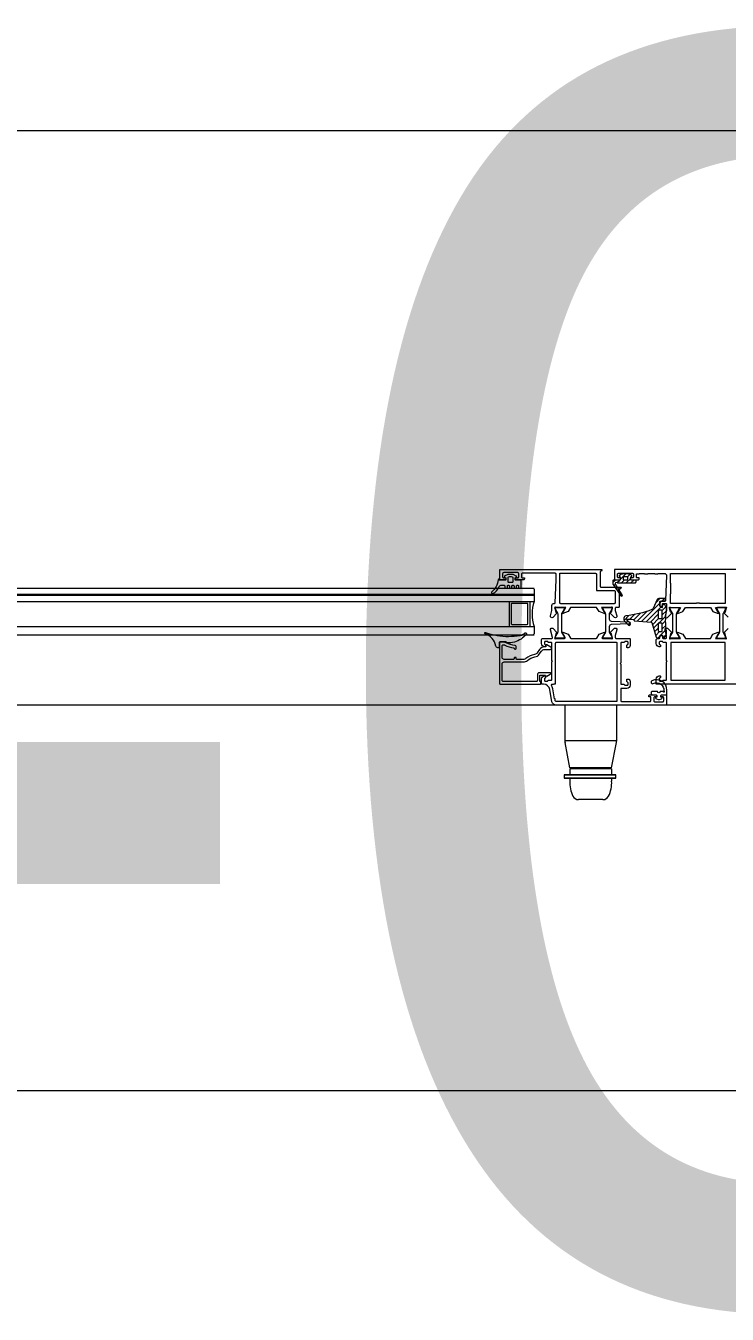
# Model space of a CAD drawing. Extents: x -9058 to 11890, y 0 to 4205.
# Drawn here: x 9192.8 to 9226.5, y 3751.1 to 3812.9 of the extents above; entities that cross this region are included whole.
import ezdxf
from ezdxf.enums import TextEntityAlignment as Align

# ---------------------------------------------------------------- set-up
doc = ezdxf.new("R2010")
doc.units = 0
doc.header["$MEASUREMENT"] = 0
doc.layers.get('0').update_dxf_attribs({"color": 9, "lineweight": 9})
doc.layers.add('M-TEFRIS2-015', color=129, linetype='Continuous', lineweight=9)
doc.layers.add('M-TEFRIS2-015 @ 20', color=129, linetype='Continuous', lineweight=9)
doc.styles.add('Arial', font='arial.ttf', dxfattribs={"height": 2.5})
doc.styles.add('MuuM_TEXT-STANDART', font='ARIALN.TTF')

# ---------------------------------------------------------------- blocks, each defined once
blk = doc.blocks.new('0a_roomno2')
at = {"style": 'Arial'}
blk.add_attdef('ODANO', (0, 1.505), '', height=3, dxfattribs=at)
blk.add_attdef('MEKANADI', text='', height=3, dxfattribs=at).set_placement((0.525, -4.75), align=Align.BOTTOM_LEFT)
at = {"style": 'MuuM_TEXT-STANDART', "width": 0.6}
for tag, p in [('YER01', (15, -7)), ('TAVAN01', (20.625, -7)), ('DUVAR01', (26.25, -7)), ('YER02', (15, -10.375)), ('TAVAN02', (20.625, -10.375)), ('DUVAR02', (26.25, -10.375)), ('YER03', (15, -13.75)), ('TAVAN03', (20.625, -13.75)), ('DUVAR03', (26.25, -13.75))]:
    blk.add_attdef(tag, text='', height=2.25, dxfattribs=at).set_placement(p, align=Align.MIDDLE_CENTER)
at = {"style": 'MuuM_TEXT-STANDART'}
blk.add_attdef('M2', text='', height=2.25, dxfattribs=at).set_placement((1.3231, -7.8046), align=Align.MIDDLE_LEFT)
at = {"style": 'MuuM_TEXT-STANDART', "width": 0.6}
blk.add_attdef('TEMIZTAVANYUKSEKLIGI', text='', height=2.25, dxfattribs=at).set_placement((2.7, -13.1619), align=Align.MIDDLE_LEFT)
blk = doc.blocks.new('*U644')
at = {"layer": 'M-TEFRIS2-015 @ 20'}
ref = blk.add_blockref('0a_roomno2', (8851.925, 3716.9), dxfattribs=dict(at, xscale=20, yscale=20, zscale=20))
ref.add_attrib('ODANO', ' PRS-1K-06', (8851.925, 3752), dxfattribs={"layer": '0', "height": 60, "style": 'Arial'})

msp = doc.modelspace()

# ---------------------------------------------------------------- hatches: boundary and pattern name
at = {"layer": 'M-TEFRIS2-015'}
h = msp.add_hatch(dxfattribs=at)
h.set_pattern_fill('ANSI31', color=256, scale=0.05, angle=450, style=0)
h.set_pattern_definition([(225, (9040.39321, 3917.70285), (-0.1122532, 0.1122532), [])])
edge = h.paths.add_edge_path(flags=16)
edge.add_arc((9221.678, 3786.36), 0.025, 270, 360)
edge.add_line((9221.703, 3786.36), (9221.703, 3786.46))
edge.add_arc((9221.678, 3786.46), 0.025, 0, 90)
edge.add_line((9221.678, 3786.485), (9221.498, 3786.485))
edge.add_arc((9221.498, 3786.46), 0.025, 90, 180)
edge.add_line((9221.473, 3786.46), (9221.473, 3786.36))
edge.add_arc((9221.498, 3786.36), 0.025, 180, 270)
edge.add_line((9221.498, 3786.335), (9221.678, 3786.335))
edge = h.paths.add_edge_path()
edge.add_arc((9221.873, 3786.365), 0.035, 180, 270, ccw=False)
edge.add_line((9221.838, 3786.365), (9221.838, 3786.445))
edge.add_arc((9221.853, 3786.445), 0.015, 137.83076, 180, ccw=False)
edge.add_line((9221.841, 3786.455), (9221.881, 3786.497))
edge.add_arc((9221.853, 3786.525), 0.04, 316.38691, 422.9563)
edge.add_line((9221.871, 3786.561), (9221.782, 3786.606))
edge.add_arc((9221.703, 3786.45), 0.175, 62.9563, 90)
edge.add_line((9221.703, 3786.625), (9221.473, 3786.625))
edge.add_arc((9221.473, 3786.45), 0.175, 90, 117.0437)
edge.add_line((9221.393, 3786.606), (9221.304, 3786.561))
edge.add_arc((9221.323, 3786.525), 0.04, 117.0437, 223.61309)
edge.add_line((9221.294, 3786.497), (9221.334, 3786.455))
edge.add_arc((9221.323, 3786.445), 0.015, 0, 42.16924, ccw=False)
edge.add_line((9221.338, 3786.445), (9221.338, 3786.365))
edge.add_arc((9221.303, 3786.365), 0.035, 270, 360, ccw=False)
edge.add_line((9221.303, 3786.33), (9221.023, 3786.33))
edge.add_arc((9221.023, 3786.29), 0.04, 90, 180)
edge.add_line((9220.983, 3786.29), (9220.983, 3786.145))
edge.add_arc((9221.033, 3786.145), 0.05, 180, 220.03479)
edge.add_line((9220.994, 3786.113), (9221.367, 3785.579))
edge.add_arc((9221.398, 3785.605), 0.04, 220.03479, 393.00426)
edge.add_line((9221.431, 3785.627), (9221.113, 3786.132))
edge.add_arc((9221.163, 3786.165), 0.06, 33.85445, 213.00426, ccw=False)
edge.add_line((9221.213, 3786.198), (9222.053, 3786.198))
edge.add_arc((9222.053, 3786.238), 0.04, 270, 360)
edge.add_line((9222.093, 3786.238), (9222.093, 3786.29))
edge.add_arc((9222.053, 3786.29), 0.04, 360, 450)
edge.add_line((9222.053, 3786.33), (9221.873, 3786.33))
h = msp.add_hatch(dxfattribs=at)
h.set_pattern_fill('ANSI31', color=256, scale=0.05, style=0)
h.set_pattern_definition([(225, (9222.85304, 3535.18889), (0.1122532, -0.1122532), [])])
h.paths.add_polyline_path([(9221.729, 3784.177), (9221.541, 3784.359, -0.203536), (9221.51, 3784.431), (9221.51, 3784.511, -0.380587), (9221.599, 3784.61, 0.061836), (9222.856, 3784.917, 0.189764), (9222.91, 3784.966), (9223.101, 3785.395, -0.285747), (9223.19, 3785.451), (9223.48, 3785.451, -0.414214), (9223.5, 3785.431), (9223.5, 3785.341, -0.414214), (9223.48, 3785.321), (9223.265, 3785.321, 0.414214), (9223.23, 3785.286), (9223.23, 3785.096, 0.414214), (9223.255, 3785.071), (9223.335, 3785.071, 0.414214), (9223.36, 3785.096), (9223.36, 3785.131, -0.414214), (9223.39, 3785.161), (9223.457, 3785.161, -0.296563), (9223.475, 3785.149), (9223.535, 3785.014, -0.104779), (9223.55, 3784.941), (9223.55, 3784.861, 0.081633), (9223.55, 3783.881), (9223.55, 3783.801, -0.104779), (9223.535, 3783.728), (9223.475, 3783.592, -0.296563), (9223.457, 3783.581), (9223.39, 3783.581, -0.414214), (9223.36, 3783.611), (9223.36, 3783.646, 0.414214), (9223.335, 3783.671), (9223.255, 3783.671, 0.414214), (9223.23, 3783.646), (9223.23, 3783.586, -0.414214), (9223.205, 3783.561), (9223.11, 3783.561, -0.328426), (9223.063, 3783.596), (9222.844, 3784.298, 0.309555), (9222.822, 3784.315), (9222.019, 3784.371, -0.394287), (9222, 3784.391, 0.364538), (9221.959, 3784.44, 0.068684), (9221.658, 3784.45, 0.950368), (9221.66, 3784.411, -0.000002), (9221.66, 3784.411), (9221.812, 3784.264, -0.999219)])
h.paths.add_polyline_path([(9223.16, 3784.511), (9223.16, 3784.851, -0.414214), (9223.19, 3784.881), (9223.32, 3784.881, -0.414214), (9223.35, 3784.851), (9223.35, 3784.511, -0.414214), (9223.32, 3784.481), (9223.19, 3784.481, -0.414214)], flags=16)
h.paths.add_polyline_path([(9223.19, 3784.261), (9223.32, 3784.261, -0.414214), (9223.35, 3784.231), (9223.35, 3783.891, -0.414214), (9223.32, 3783.861), (9223.19, 3783.861, -0.414214), (9223.16, 3783.891), (9223.16, 3784.231, -0.414214)], flags=16)

# ---------------------------------------------------------------- linework, layer by layer
for p, q in [((9169.063, 3785.648), (9217.208, 3785.648)), ((9169.112, 3785.948), (9217.208, 3785.948)), ((9214.433, 3785.947), (9217.158, 3785.947)), ((9214.433, 3785.647), (9217.208, 3785.647)), ((9217.208, 3785.897), (9217.158, 3785.947)), ((9217.208, 3785.897), (9217.208, 3785.309)), ((9169.063, 3785.61), (9217.208, 3785.61)), ((9169.08, 3785.31), (9217.208, 3785.31)), ((9214.433, 3785.609), (9217.208, 3785.609)), ((9214.433, 3785.309), (9217.208, 3785.309)), ((9216.008, 3785.309), (9216.008, 3784.109)), ((9217.008, 3785.309), (9217.008, 3784.109)), ((9169.08, 3784.11), (9217.208, 3784.11)), ((9214.433, 3784.109), (9217.208, 3784.109)), ((9217.208, 3784.109), (9217.208, 3783.759)), ((9169.08, 3783.71), (9217.208, 3783.71)), ((9214.433, 3783.709), (9216.702, 3783.709)), ((9214.433, 3783.709), (9217.158, 3783.709)), ((9217.208, 3783.759), (9217.158, 3783.709)), ((9281.881, 3780.338), (9163.123, 3780.338)), ((9218.671, 3780.337), (9218.671, 3778.722)), ((9221.171, 3778.722), (9221.171, 3780.337)), ((9218.676, 3778.637), (9221.167, 3778.637)), ((9218.921, 3777.337), (9218.688, 3778.552)), ((9220.921, 3777.337), (9221.155, 3778.552)), ((9220.921, 3777.337), (9218.921, 3777.337)), ((9218.921, 3777.288), (9218.921, 3776.992)), ((9220.921, 3777.288), (9218.921, 3777.288)), ((9218.921, 3777.288, 0), (9218.921, 3776.992, 0)), ((9220.921, 3777.288, 0), (9218.921, 3777.288, 0)), ((9220.921, 3777.288), (9220.921, 3776.992)), ((9220.921, 3777.288, 0), (9220.921, 3776.992, 0)), ((9218.65, 3776.992), (9221.128, 3776.992)), ((9218.65, 3776.992, 0), (9221.128, 3776.992, 0)), ((9221.128, 3776.842), (9218.65, 3776.842)), ((9221.128, 3776.842, 0), (9218.65, 3776.842, 0)), ((9218.921, 3776.842), (9218.921, 3776.699)), ((9218.921, 3776.842, 0), (9218.921, 3776.699, 0)), ((9220.921, 3776.842), (9220.921, 3776.699)), ((9220.921, 3776.842, 0), (9220.921, 3776.699, 0)), ((9220.507, 3775.811, 0), (9219.335, 3775.811, 0))]:
    msp.add_line(p, q, dxfattribs=at)
for points in [[(9155.058, 3807.873), (9295.058, 3807.873)], [(9157.058, 3763.873), (9157.058, 3761.873), (9293.058, 3761.873), (9293.058, 3763.873)]]:
    msp.add_lwpolyline(points, dxfattribs=at)
for points in [[(9215.476, 3786.346, -0.220745), (9215.167, 3785.753, 0.651907), (9215.223, 3785.684, 0.176952), (9215.514, 3785.999, -0.281357), (9215.658, 3786.087), (9215.738, 3786.087), (9215.752, 3786.087), (9215.759, 3786.087), (9215.767, 3786.085), (9215.774, 3786.082), (9215.781, 3786.078), (9215.787, 3786.073), (9215.793, 3786.066), (9215.797, 3786.059), (9215.8, 3786.052), (9215.802, 3786.037), (9215.802, 3785.961), (9215.802, 3785.958), (9215.803, 3785.956), (9215.804, 3785.953), (9215.806, 3785.95), (9215.808, 3785.947), (9215.811, 3785.945), (9215.813, 3785.943), (9215.816, 3785.942), (9215.822, 3785.941), (9215.902, 3785.941), (9215.905, 3785.942), (9215.908, 3785.942), (9215.911, 3785.943), (9215.914, 3785.945), (9215.916, 3785.947), (9215.918, 3785.95), (9215.92, 3785.953), (9215.921, 3785.956), (9215.922, 3785.961), (9215.922, 3786.037), (9215.923, 3786.044), (9215.924, 3786.052), (9215.927, 3786.059), (9215.931, 3786.066), (9215.937, 3786.073), (9215.943, 3786.078), (9215.95, 3786.082), (9215.957, 3786.085), (9215.972, 3786.087), (9215.979, 3786.087), (9215.987, 3786.085), (9215.994, 3786.082), (9216.001, 3786.078), (9216.007, 3786.073), (9216.013, 3786.066), (9216.017, 3786.059), (9216.02, 3786.052), (9216.022, 3786.037), (9216.022, 3785.961), (9216.022, 3785.958), (9216.023, 3785.956), (9216.024, 3785.953), (9216.026, 3785.95), (9216.028, 3785.947), (9216.031, 3785.945), (9216.033, 3785.943), (9216.036, 3785.942), (9216.042, 3785.941), (9216.122, 3785.941), (9216.125, 3785.942), (9216.128, 3785.942), (9216.131, 3785.943), (9216.134, 3785.945), (9216.136, 3785.947), (9216.138, 3785.95), (9216.14, 3785.953), (9216.141, 3785.956), (9216.142, 3785.961), (9216.142, 3786.037), (9216.143, 3786.044), (9216.144, 3786.052), (9216.147, 3786.059), (9216.151, 3786.066), (9216.157, 3786.073), (9216.163, 3786.078), (9216.17, 3786.082), (9216.177, 3786.085), (9216.192, 3786.087), (9216.199, 3786.087), (9216.207, 3786.085), (9216.214, 3786.082), (9216.221, 3786.078), (9216.227, 3786.073), (9216.233, 3786.066), (9216.237, 3786.059), (9216.24, 3786.052), (9216.242, 3786.037), (9216.242, 3785.961), (9216.242, 3785.958), (9216.243, 3785.956), (9216.244, 3785.953), (9216.246, 3785.95), (9216.248, 3785.947), (9216.251, 3785.945), (9216.253, 3785.943), (9216.256, 3785.942), (9216.262, 3785.941), (9216.342, 3785.941), (9216.345, 3785.942), (9216.348, 3785.942), (9216.351, 3785.943), (9216.354, 3785.945), (9216.356, 3785.947), (9216.358, 3785.95), (9216.36, 3785.953), (9216.361, 3785.956), (9216.362, 3785.961), (9216.362, 3786.037), (9216.363, 3786.044), (9216.364, 3786.052), (9216.367, 3786.059), (9216.371, 3786.066), (9216.377, 3786.073), (9216.383, 3786.078), (9216.39, 3786.082), (9216.397, 3786.085), (9216.412, 3786.087), (9216.419, 3786.087), (9216.427, 3786.085), (9216.434, 3786.082), (9216.441, 3786.078), (9216.447, 3786.073), (9216.453, 3786.066), (9216.457, 3786.059), (9216.46, 3786.052), (9216.462, 3786.037), (9216.462, 3785.961), (9216.462, 3785.958), (9216.463, 3785.956), (9216.464, 3785.953), (9216.466, 3785.95), (9216.468, 3785.947), (9216.47, 3785.945), (9216.473, 3785.943), (9216.476, 3785.942), (9216.482, 3785.941), (9216.562, 3785.941), (9216.565, 3785.942), (9216.568, 3785.942), (9216.571, 3785.943), (9216.574, 3785.945), (9216.576, 3785.947), (9216.578, 3785.95), (9216.58, 3785.953), (9216.581, 3785.955), (9216.582, 3785.961), (9216.582, 3786.299, 0.414214), (9216.552, 3786.329), (9216.321, 3786.329, -0.414214), (9216.291, 3786.359), (9216.291, 3786.424, -0.291535), (9216.303, 3786.442), (9216.351, 3786.463, 0.613042), (9216.353, 3786.525), (9216.234, 3786.588, 0.127095), (9216.171, 3786.604), (9215.971, 3786.604, 0.127095), (9215.908, 3786.588), (9215.8, 3786.531, 0.585233), (9215.799, 3786.461), (9215.847, 3786.437, -0.167811), (9215.851, 3786.424), (9215.851, 3786.359, -0.414214), (9215.821, 3786.329), (9215.526, 3786.329), (9215.526, 3786.393, 0.394677), (9215.476, 3786.346)], [(9218.178, 3785.215, 0.459137), (9218.214, 3785.243), (9218.268, 3786.337), (9218.268, 3786.607, 0.414214), (9218.218, 3786.657), (9216.638, 3786.657, 0.414214), (9216.608, 3786.627), (9216.608, 3786.467, 0.414214), (9216.638, 3786.437), (9216.738, 3786.437), (9216.738, 3786.387, -0.414214), (9216.688, 3786.337), (9216.378, 3786.337, -0.414214), (9216.308, 3786.407), (9216.308, 3786.427, -0.414214), (9216.318, 3786.437), (9216.418, 3786.437, 0.414214), (9216.468, 3786.487), (9216.468, 3786.637, 0.414214), (9216.418, 3786.687), (9215.748, 3786.687, 0.414214), (9215.698, 3786.637), (9215.698, 3786.487, 0.414214), (9215.748, 3786.437), (9215.848, 3786.437, -0.414214), (9215.858, 3786.427), (9215.858, 3786.407, -0.414214), (9215.788, 3786.337), (9215.568, 3786.337, -0.414214), (9215.558, 3786.347), (9215.558, 3786.827, -0.414214), (9215.568, 3786.837), (9220.433, 3786.837, -0.535184), (9220.456, 3786.802), (9220.438, 3786.759), (9220.408, 3786.759, 0.414214), (9220.378, 3786.729), (9220.378, 3786.017, 0.414214), (9220.408, 3785.987), (9221.353, 3785.987, -0.535184), (9221.376, 3785.952), (9221.366, 3785.927, -0.302776), (9221.338, 3785.909), (9221.308, 3785.909, 0.414214), (9221.278, 3785.879), (9221.278, 3785.047, -0.414214), (9221.248, 3785.017), (9221.129, 3785.017, 0.414214), (9221.099, 3784.987), (9221.099, 3784.871), (9221.169, 3784.61, -0.700084), (9221.061, 3784.535), (9221.043, 3784.548), (9220.872, 3784.721, -0.607471), (9220.888, 3784.781, 0.283637), (9220.911, 3784.802), (9220.96, 3784.986, 1.229391), (9220.91, 3785.017), (9220.435, 3785.017), (9220.598, 3784.75, -0.859449), (9220.568, 3784.725), (9220.323, 3784.817), (9220.201, 3785.017), (9218.956, 3785.017), (9218.834, 3784.817), (9218.589, 3784.725, -0.859449), (9218.559, 3784.75), (9218.722, 3785.017), (9218.247, 3785.017, 1.229391), (9218.197, 3784.986), (9218.246, 3784.802, 0.283637), (9218.269, 3784.781, -0.607471), (9218.285, 3784.721), (9218.114, 3784.548), (9218.096, 3784.535, -0.700084), (9217.988, 3784.61), (9218.058, 3784.871), (9218.058, 3785.117, -0.474196), (9218.178, 3785.215)], [(9229.048, 3786.837), (9221.068, 3786.837, 0.414214), (9221.058, 3786.827), (9221.058, 3786.347, 0.414214), (9221.068, 3786.337), (9221.288, 3786.337, 0.414214), (9221.358, 3786.407), (9221.358, 3786.427, 0.414214), (9221.348, 3786.437), (9221.248, 3786.437, -0.414214), (9221.198, 3786.487), (9221.198, 3786.607, -0.414214), (9221.248, 3786.657), (9221.918, 3786.657, -0.414214), (9221.968, 3786.607), (9221.968, 3786.487, -0.414214), (9221.918, 3786.437), (9221.818, 3786.437, 0.414214), (9221.808, 3786.427), (9221.808, 3786.407, 0.414214), (9221.878, 3786.337), (9222.188, 3786.337, 0.414214), (9222.238, 3786.387), (9222.238, 3786.437), (9222.138, 3786.437, -0.414214), (9222.108, 3786.467), (9222.108, 3786.637), (9222.238, 3786.637), (9222.238, 3786.647), (9222.505, 3786.647), (9222.505, 3786.637), (9222.655, 3786.637), (9222.655, 3786.647), (9222.985, 3786.647), (9222.985, 3786.637), (9223.135, 3786.637), (9223.135, 3786.647), (9223.454, 3786.647, -0.425337), (9223.554, 3786.543), (9223.509, 3785.355, -0.403083), (9223.479, 3785.327), (9223.358, 3785.327, 0.414214), (9223.238, 3785.207), (9223.238, 3785.117, 0.414214), (9223.338, 3785.017), (9223.348, 3785.017, 0.414214), (9223.358, 3785.027), (9223.358, 3785.177, -0.414214), (9223.388, 3785.207), (9223.528, 3785.207, -0.414214), (9223.558, 3785.177), (9223.558, 3784.871), (9223.488, 3784.61, 0.700084), (9223.596, 3784.535), (9223.614, 3784.548), (9223.785, 3784.721, 0.607471), (9223.769, 3784.781, -0.283637), (9223.746, 3784.802), (9223.697, 3784.986, -1.229391), (9223.747, 3785.017), (9224.222, 3785.017), (9224.059, 3784.75, 0.859449), (9224.089, 3784.725), (9224.334, 3784.817), (9224.456, 3785.017), (9225.66, 3785.017), (9225.781, 3784.817), (9226.026, 3784.725, 0.859449), (9226.056, 3784.75), (9225.894, 3785.017), (9226.368, 3785.017, -1.229391), (9226.418, 3784.986), (9226.369, 3784.802, -0.283637), (9226.347, 3784.781, 0.607471), (9226.331, 3784.721), (9226.502, 3784.548)], [(9223.55, 3783.881, -0.081633), (9223.55, 3784.861), (9223.55, 3784.941, 0.104779), (9223.535, 3785.014), (9223.475, 3785.149, 0.296563), (9223.457, 3785.161), (9223.39, 3785.161, 0.414214), (9223.36, 3785.131), (9223.36, 3785.096, -0.414214), (9223.335, 3785.071), (9223.255, 3785.071, -0.414214), (9223.23, 3785.096), (9223.23, 3785.286, -0.414214), (9223.265, 3785.321), (9223.48, 3785.321, 0.414214), (9223.5, 3785.341), (9223.5, 3785.431, 0.414214), (9223.48, 3785.451), (9223.19, 3785.451, 0.285747), (9223.101, 3785.395), (9222.91, 3784.966, -0.189764), (9222.856, 3784.917, -0.061836), (9221.599, 3784.61, 0.380587), (9221.51, 3784.511), (9221.51, 3784.431, 0.203536), (9221.541, 3784.359), (9221.729, 3784.177, 0.999219), (9221.812, 3784.264), (9221.66, 3784.411, -0.950364), (9221.658, 3784.45, -0.068684), (9221.959, 3784.44, -0.364538), (9222, 3784.391, 0.394287), (9222.019, 3784.371), (9222.822, 3784.315, -0.309555), (9222.844, 3784.298), (9223.063, 3783.596, 0.328426), (9223.11, 3783.561), (9223.205, 3783.561, 0.414214), (9223.23, 3783.586), (9223.23, 3783.646, -0.414214), (9223.255, 3783.671), (9223.335, 3783.671, -0.414214), (9223.36, 3783.646), (9223.36, 3783.611, 0.414214), (9223.39, 3783.581), (9223.457, 3783.581, 0.296563), (9223.475, 3783.592), (9223.535, 3783.728, 0.104779), (9223.55, 3783.801), (9223.55, 3783.881)], [(9227.048, 3781.337), (9223.068, 3781.337, -0.414214), (9223.058, 3781.347), (9223.058, 3781.587, -0.414214), (9223.208, 3781.737), (9223.248, 3781.737, -0.414214), (9223.258, 3781.727), (9223.258, 3781.666, -0.366034), (9223.233, 3781.636, 0.365977), (9223.208, 3781.607), (9223.208, 3781.517, 0.414214), (9223.238, 3781.487), (9223.348, 3781.487, 0.365977), (9223.377, 3781.512, -0.365977), (9223.407, 3781.537), (9223.528, 3781.537, 0.414214), (9223.558, 3781.567), (9223.558, 3782.407), (9223.588, 3782.437), (9223.558, 3782.467), (9223.558, 3783.307, 0.414214), (9223.528, 3783.337), (9223.407, 3783.337, -0.365977), (9223.377, 3783.362, 0.365977), (9223.348, 3783.387), (9223.238, 3783.387, 0.414214), (9223.208, 3783.357), (9223.208, 3783.267, 0.365977), (9223.233, 3783.237, -0.366034), (9223.258, 3783.207), (9223.258, 3783.147, -0.414214), (9223.248, 3783.137), (9223.208, 3783.137, -0.414214), (9223.058, 3783.287), (9223.058, 3783.457, -0.414214), (9223.138, 3783.537), (9223.208, 3783.537, 0.414214), (9223.238, 3783.567), (9223.238, 3783.587, -0.414214), (9223.338, 3783.687), (9223.348, 3783.687, -0.414214), (9223.358, 3783.677), (9223.358, 3783.567, 0.414214), (9223.388, 3783.537), (9223.528, 3783.537, 0.414214), (9223.558, 3783.567), (9223.558, 3783.682), (9223.488, 3783.943, -0.700084), (9223.596, 3784.018), (9223.614, 3784.006), (9223.785, 3783.833, -0.607471), (9223.769, 3783.773, 0.283637), (9223.746, 3783.751), (9223.697, 3783.567, 1.229391), (9223.747, 3783.537), (9224.222, 3783.537), (9224.06, 3783.801, -0.713664), (9224.084, 3783.83), (9224.334, 3783.736), (9224.456, 3783.537), (9225.66, 3783.537), (9225.781, 3783.736), (9226.031, 3783.83, -0.713664), (9226.055, 3783.801), (9225.894, 3783.537), (9226.368, 3783.537, 1.229391), (9226.418, 3783.567), (9226.369, 3783.751, 0.283637), (9226.347, 3783.773, -0.607471), (9226.331, 3783.833), (9226.502, 3784.006)]]:
    msp.add_lwpolyline(points, format="xyb", dxfattribs=at)
for points in [[(9215.965, 3786.471, 0.359904), (9215.941, 3786.441), (9215.941, 3786.265, 0.414214), (9215.971, 3786.235), (9216.171, 3786.235, 0.414214), (9216.201, 3786.265), (9216.201, 3786.441, 0.359904), (9216.177, 3786.471, 0.094739)], [(9220.208, 3785.837), (9221.048, 3785.837, -0.414214), (9221.098, 3785.787), (9221.098, 3785.247, -0.414214), (9221.048, 3785.197), (9218.488, 3785.197, -0.414214), (9218.438, 3785.247), (9218.438, 3786.657), (9220.148, 3786.657, -0.414214), (9220.198, 3786.607), (9220.198, 3785.847, 0.414214)], [(9221.873, 3786.33, -0.414214), (9221.838, 3786.365), (9221.838, 3786.445, -0.186103), (9221.841, 3786.455), (9221.881, 3786.497, 0.501687), (9221.871, 3786.561), (9221.782, 3786.606, 0.118551), (9221.703, 3786.625), (9221.473, 3786.625, 0.118551), (9221.393, 3786.606), (9221.304, 3786.561, 0.501687), (9221.294, 3786.497), (9221.334, 3786.455, -0.186103), (9221.338, 3786.445), (9221.338, 3786.365, -0.414214), (9221.303, 3786.33), (9221.023, 3786.33, 0.414214), (9220.983, 3786.29), (9220.983, 3786.145, 0.176484), (9220.994, 3786.113), (9221.367, 3785.579, 0.940455), (9221.431, 3785.627), (9221.113, 3786.132, -0.992608), (9221.213, 3786.198), (9222.053, 3786.198, 0.414214), (9222.093, 3786.238), (9222.093, 3786.29, 0.414214), (9222.053, 3786.33)], [(9221.678, 3786.335, 0.414214), (9221.703, 3786.36), (9221.703, 3786.46, 0.414214), (9221.678, 3786.485), (9221.498, 3786.485, 0.414214), (9221.473, 3786.46), (9221.473, 3786.36, 0.414214), (9221.498, 3786.335)], [(9216.908, 3785.179, 0.414214), (9216.878, 3785.209), (9216.138, 3785.209, 0.414214), (9216.108, 3785.179), (9216.108, 3784.239, 0.414214), (9216.138, 3784.209), (9216.878, 3784.209, 0.414214), (9216.908, 3784.239)], [(9218.338, 3784.751), (9218.23, 3784.938, -0.131652), (9218.226, 3784.953), (9218.226, 3784.978, -0.414214), (9218.256, 3785.008), (9218.616, 3785.008, -0.414214), (9218.646, 3784.978), (9218.646, 3784.953, -0.131652), (9218.642, 3784.938), (9218.535, 3784.751, 0.131652), (9218.521, 3784.701), (9218.521, 3783.855, 0.131652), (9218.535, 3783.805), (9218.642, 3783.619, -0.131652), (9218.646, 3783.604), (9218.646, 3783.578, -0.414214), (9218.616, 3783.548), (9218.256, 3783.548, -0.414214), (9218.226, 3783.578), (9218.226, 3783.604, -0.131652), (9218.23, 3783.619), (9218.338, 3783.805, 0.131652), (9218.351, 3783.855), (9218.351, 3784.701, 0.131652)], [(9220.904, 3784.196, 0.403142), (9220.808, 3784.096), (9220.808, 3783.855, 0.131652), (9220.821, 3783.805), (9220.929, 3783.619, -0.131652), (9220.933, 3783.604), (9220.933, 3783.578, -0.414214), (9220.903, 3783.548), (9220.543, 3783.548, -0.414214), (9220.513, 3783.578), (9220.513, 3783.604, -0.131652), (9220.517, 3783.619), (9220.624, 3783.805, 0.131652), (9220.638, 3783.855), (9220.638, 3784.701, 0.131652), (9220.624, 3784.751), (9220.517, 3784.938, -0.131652), (9220.513, 3784.953), (9220.513, 3784.978, -0.414214), (9220.543, 3785.008), (9220.903, 3785.008, -0.414214), (9220.933, 3784.978), (9220.933, 3784.953, -0.131652), (9220.929, 3784.938), (9220.821, 3784.751, 0.131652), (9220.808, 3784.701), (9220.808, 3784.461, 0.403142), (9220.904, 3784.361), (9221.76, 3784.328, -0.962756), (9221.76, 3784.228)], [(9223.16, 3784.512, 0.414214), (9223.19, 3784.482), (9223.32, 3784.482, 0.414214), (9223.35, 3784.512), (9223.35, 3784.852, 0.414214), (9223.32, 3784.882), (9223.19, 3784.882, 0.414214), (9223.16, 3784.852)], [(9224.022, 3783.855, 0.131652), (9224.036, 3783.805), (9224.143, 3783.619, -0.131652), (9224.147, 3783.604), (9224.147, 3783.578, -0.414214), (9224.117, 3783.548), (9223.757, 3783.548, -0.414214), (9223.727, 3783.578), (9223.727, 3783.604, -0.131652), (9223.731, 3783.619), (9223.839, 3783.805, 0.131652), (9223.852, 3783.855), (9223.852, 3784.701, 0.131652), (9223.839, 3784.751), (9223.731, 3784.938, -0.131652), (9223.727, 3784.953), (9223.727, 3784.978, -0.414214), (9223.757, 3785.008), (9224.117, 3785.008, -0.414214), (9224.147, 3784.978), (9224.147, 3784.953, -0.131652), (9224.143, 3784.938), (9224.036, 3784.751, 0.131652), (9224.022, 3784.701)], [(9226.093, 3783.855, -0.131652), (9226.08, 3783.805), (9225.972, 3783.619, 0.131652), (9225.968, 3783.604), (9225.968, 3783.578, 0.414214), (9225.998, 3783.548), (9226.358, 3783.548, 0.414214), (9226.388, 3783.578), (9226.388, 3783.604, 0.131652), (9226.384, 3783.619), (9226.277, 3783.805, -0.131652), (9226.263, 3783.855), (9226.263, 3784.701, -0.131652), (9226.277, 3784.751), (9226.384, 3784.938, 0.131652), (9226.388, 3784.953), (9226.388, 3784.978, 0.414214), (9226.358, 3785.008), (9225.998, 3785.008, 0.414214), (9225.968, 3784.978), (9225.968, 3784.953, 0.131652), (9225.972, 3784.938), (9226.08, 3784.751, -0.131652), (9226.093, 3784.701)], [(9215.538, 3783.338), (9215.538, 3783.118, -0.414214), (9215.508, 3783.088), (9215.47, 3783.088, -0.356389), (9215.372, 3783.168, 0.262181), (9214.858, 3783.761, -0.316752), (9214.838, 3783.789, -0.499585), (9214.876, 3783.818, 0.048291), (9215.431, 3783.677, 0.086497), (9216.53, 3783.68, 0.16681), (9216.758, 3783.791, -0.169383), (9216.779, 3783.806), (9216.792, 3783.808, -0.513067), (9216.839, 3783.742, -0.159858), (9216.264, 3783.362, -0.178819), (9215.898, 3783.344), (9215.878, 3783.355, 0.13005), (9215.829, 3783.368), (9215.568, 3783.368, 0.414214)], [(9217.907, 3783.337, -0.365977), (9217.877, 3783.362, 0.365977), (9217.848, 3783.387), (9217.738, 3783.387, 0.414214), (9217.708, 3783.357), (9217.708, 3783.267, 0.365977), (9217.733, 3783.237, -0.366034), (9217.758, 3783.207), (9217.758, 3783.147, -0.414214), (9217.748, 3783.137), (9217.708, 3783.137, -0.414214), (9217.558, 3783.287), (9217.558, 3783.457, -0.414214), (9217.638, 3783.537), (9218.058, 3783.537, 0.493043), (9218.087, 3783.574), (9217.988, 3783.943, -0.700084), (9218.096, 3784.018), (9218.114, 3784.006), (9218.285, 3783.833, -0.607471), (9218.269, 3783.773, 0.283637), (9218.246, 3783.751), (9218.197, 3783.567, 1.229391), (9218.247, 3783.537), (9218.668, 3783.537, 0.585524), (9218.694, 3783.582), (9218.56, 3783.801, -0.713664), (9218.584, 3783.83), (9218.834, 3783.736), (9218.947, 3783.551, 0.261412), (9218.973, 3783.537), (9220.184, 3783.537, 0.261412), (9220.21, 3783.551), (9220.323, 3783.736), (9220.573, 3783.83, -0.713664), (9220.597, 3783.801), (9220.463, 3783.582, 0.585524), (9220.489, 3783.537), (9220.91, 3783.537, 1.229391), (9220.96, 3783.567), (9220.911, 3783.751, 0.283637), (9220.888, 3783.773, -0.607471), (9220.872, 3783.833), (9221.043, 3784.006), (9221.061, 3784.018, -0.700084), (9221.169, 3783.943), (9221.099, 3783.682), (9221.099, 3783.567, 0.414214), (9221.129, 3783.537), (9221.778, 3783.537, -0.414214), (9221.808, 3783.507), (9221.808, 3783.187, -0.414222), (9221.708, 3783.087), (9221.668, 3783.087, -0.414214), (9221.658, 3783.097), (9221.658, 3783.207, -0.366034), (9221.683, 3783.237, 0.365977), (9221.708, 3783.267), (9221.708, 3783.357, 0.414214), (9221.678, 3783.387), (9221.568, 3783.387, 0.365977), (9221.538, 3783.362, -0.365977), (9221.509, 3783.337), (9221.388, 3783.337, 0.414214), (9221.358, 3783.307), (9221.358, 3782.367), (9221.328, 3782.337), (9221.358, 3782.307), (9221.358, 3781.367, 0.414214), (9221.388, 3781.337), (9221.509, 3781.337, -0.365977), (9221.538, 3781.312, 0.365977), (9221.568, 3781.287), (9221.678, 3781.287, 0.414214), (9221.708, 3781.317), (9221.708, 3781.407, 0.365977), (9221.683, 3781.436, -0.366034), (9221.658, 3781.466), (9221.658, 3781.577, -0.414214), (9221.668, 3781.587), (9221.708, 3781.587, -0.414214), (9221.808, 3781.487), (9221.808, 3781.287, -0.414214), (9221.658, 3781.137), (9221.388, 3781.137, 0.414214), (9221.358, 3781.107), (9221.358, 3780.547, 0.414214), (9221.388, 3780.517), (9222.778, 3780.517, 0.414214), (9222.808, 3780.547), (9222.808, 3780.707, 0.414214), (9222.778, 3780.737), (9222.708, 3780.737), (9222.708, 3780.787, -0.414214), (9222.758, 3780.837), (9223.013, 3780.837, -0.414214), (9223.083, 3780.767), (9223.083, 3780.747, -0.414214), (9223.073, 3780.737), (9222.998, 3780.737, 0.414214), (9222.948, 3780.687), (9222.948, 3780.547, 0.414214), (9222.998, 3780.497), (9223.368, 3780.497, 0.414214), (9223.418, 3780.547), (9223.418, 3780.687, 0.414214), (9223.368, 3780.737), (9223.293, 3780.737, -0.414214), (9223.283, 3780.747), (9223.283, 3780.767, -0.414214), (9223.353, 3780.837), (9223.528, 3780.837, -0.414214), (9223.558, 3780.807), (9223.558, 3780.367, -0.414214), (9223.528, 3780.337), (9218.258, 3780.337, -0.363975), (9218.061, 3780.502), (9217.957, 3781.089, 0.36397), (9217.662, 3781.337), (9217.588, 3781.337, -0.414214), (9217.558, 3781.367), (9217.558, 3781.587, -0.414214), (9217.708, 3781.737), (9217.748, 3781.737, -0.414214), (9217.758, 3781.727), (9217.758, 3781.666, -0.366034), (9217.733, 3781.636, 0.365977), (9217.708, 3781.607), (9217.708, 3781.517, 0.414214), (9217.738, 3781.487), (9217.848, 3781.487, 0.365977), (9217.877, 3781.512, -0.365977), (9217.907, 3781.537), (9218.028, 3781.537, 0.414214), (9218.058, 3781.567), (9218.058, 3782.407), (9218.088, 3782.437), (9218.058, 3782.467), (9218.058, 3783.307, 0.414214), (9218.028, 3783.337)], [(9223.16, 3783.892, 0.414214), (9223.19, 3783.862), (9223.32, 3783.862, 0.414214), (9223.35, 3783.892), (9223.35, 3784.232, 0.414214), (9223.32, 3784.262), (9223.19, 3784.262, 0.414214), (9223.16, 3784.232)], [(9216.351, 3782.557), (9216.351, 3782.597, 0.414214), (9216.321, 3782.627), (9216.281, 3782.627, 0.414214), (9216.251, 3782.597), (9216.251, 3782.577, -0.414214), (9216.201, 3782.527), (9215.771, 3782.527, -0.414214), (9215.671, 3782.627), (9215.671, 3783.177, -0.414214), (9215.721, 3783.227), (9215.773, 3783.227, -0.127567), (9215.807, 3783.218, 0.09888), (9216.224, 3783.084, -0.367727), (9216.251, 3783.056, 0.399482), (9216.281, 3783.027), (9216.321, 3783.027, 0.414214), (9216.351, 3783.057), (9216.351, 3783.148, 0.400329), (9216.303, 3783.198, -0.114933), (9215.867, 3783.322, 0.127017), (9215.77, 3783.347), (9215.581, 3783.347, 0.414214), (9215.551, 3783.317), (9215.551, 3781.377, 0.414214), (9215.581, 3781.347), (9217.501, 3781.347, 0.414214), (9217.531, 3781.377), (9217.531, 3781.437, 0.414214), (9217.501, 3781.467), (9217.481, 3781.467), (9217.481, 3781.767), (9217.751, 3781.767), (9217.771, 3781.732, 0.414214), (9217.812, 3781.721), (9217.983, 3781.819, 0.767327), (9217.965, 3781.887), (9217.461, 3781.887, 0.414214), (9217.361, 3781.787), (9217.361, 3781.517, -0.414214), (9217.311, 3781.467), (9215.721, 3781.467, -0.414214), (9215.671, 3781.517), (9215.671, 3782.307, -0.414214), (9215.771, 3782.407), (9216.685, 3782.407, 0.172094), (9216.886, 3782.479, -0.126051), (9217.247, 3782.644, 0.197455), (9217.452, 3782.776), (9217.56, 3782.93, -0.244698), (9217.707, 3783.007), (9217.986, 3783.007, 0.767327), (9218.014, 3783.108), (9217.816, 3783.223, 0.57735), (9217.771, 3783.197), (9217.771, 3783.127), (9217.707, 3783.127, 0.244698), (9217.461, 3782.999), (9217.359, 3782.845, -0.197455), (9217.231, 3782.762, 0.126051), (9216.816, 3782.572, -0.178336), (9216.685, 3782.527), (9216.381, 3782.527, -0.414214)], [(9218.259, 3780.517, -0.207097), (9218.208, 3780.539), (9218.208, 3780.637), (9218.189, 3780.637), (9218.105, 3781.115, 0.106114), (9218.034, 3781.29, -0.602221), (9218.059, 3781.337), (9218.108, 3781.337, 0.162278), (9218.168, 3781.357), (9218.208, 3781.357, 0.414214), (9218.238, 3781.387), (9218.238, 3783.307, -0.414214), (9218.288, 3783.357), (9221.128, 3783.357, -0.414214), (9221.178, 3783.307), (9221.178, 3780.517)], [(9223.341, 3780.717), (9223.281, 3780.717), (9223.281, 3780.797, -0.236068), (9223.361, 3780.837), (9223.526, 3780.837, 0.414214), (9223.576, 3780.887), (9223.576, 3781.058, 0.557109), (9222.853, 3781.505, 0.284432), (9222.811, 3781.438, 0.557109), (9222.92, 3781.371, -0.59685), (9223.423, 3781.016, -2.161979), (9223.389, 3780.987), (9223.246, 3780.987, -1), (9223.126, 3780.987), (9222.861, 3780.987, 0.414214), (9222.811, 3780.937), (9222.811, 3780.887, 0.414214), (9222.861, 3780.837), (9223.011, 3780.837, -0.236068), (9223.091, 3780.797), (9223.091, 3780.717), (9223.031, 3780.717), (9223.031, 3780.683, 0.323522), (9223.066, 3780.635), (9223.159, 3780.604, 0.019238), (9223.166, 3780.603), (9223.206, 3780.603, 0.019238), (9223.214, 3780.604), (9223.307, 3780.635, 0.323522), (9223.341, 3780.683)]]:
    msp.add_lwpolyline(points, format="xyb", close=True, dxfattribs=at)
for points in [[(9223.748, 3785.207), (9223.748, 3785.677), (9223.758, 3785.677), (9223.758, 3786.177), (9223.748, 3786.177), (9223.748, 3786.647), (9226.368, 3786.647), (9226.368, 3786.177), (9226.358, 3786.177), (9226.358, 3785.677), (9226.368, 3785.677), (9226.368, 3785.207), (9225.133, 3785.207), (9225.133, 3785.227), (9224.983, 3785.227), (9224.983, 3785.207)], [(9223.758, 3783.337), (9223.758, 3781.537), (9226.358, 3781.537), (9226.358, 3783.337)]]:
    msp.add_lwpolyline(points, close=True, dxfattribs=at)
at = {"layer": 'M-TEFRIS2-015', "elevation": 0}
msp.add_lwpolyline([(9221.128, 3776.992), (9218.65, 3776.992), (9218.65, 3776.842), (9221.128, 3776.842)], close=True, dxfattribs=at)
at = {"layer": 'M-TEFRIS2-015'}
for centre, radius, start, end in [((9218.958, 3784.709), 1.85, 161.07536, 198.92464), ((9219.571, 3778.722), 0.9, 180, 190.88553), ((9220.271, 3778.722), 0.9, 349.11447, 0), ((9220.315, 3776.604, 0), 1.396, 176.09739, 206.73977), ((9219.528, 3776.604, 0), 1.396, 333.26023, 3.90261), ((9219.335, 3776.111, 0), 0.3, 206.73977, 270), ((9220.507, 3776.111, 0), 0.3, 270, 333.26023)]:
    msp.add_arc(centre, radius, start, end, dxfattribs=at)

# ---------------------------------------------------------------- block references
at = {"layer": 'M-TEFRIS2-015', "color": 6}
msp.add_blockref('*U644', (0, 0), dxfattribs=at)

doc.saveas('drawing.dxf')
